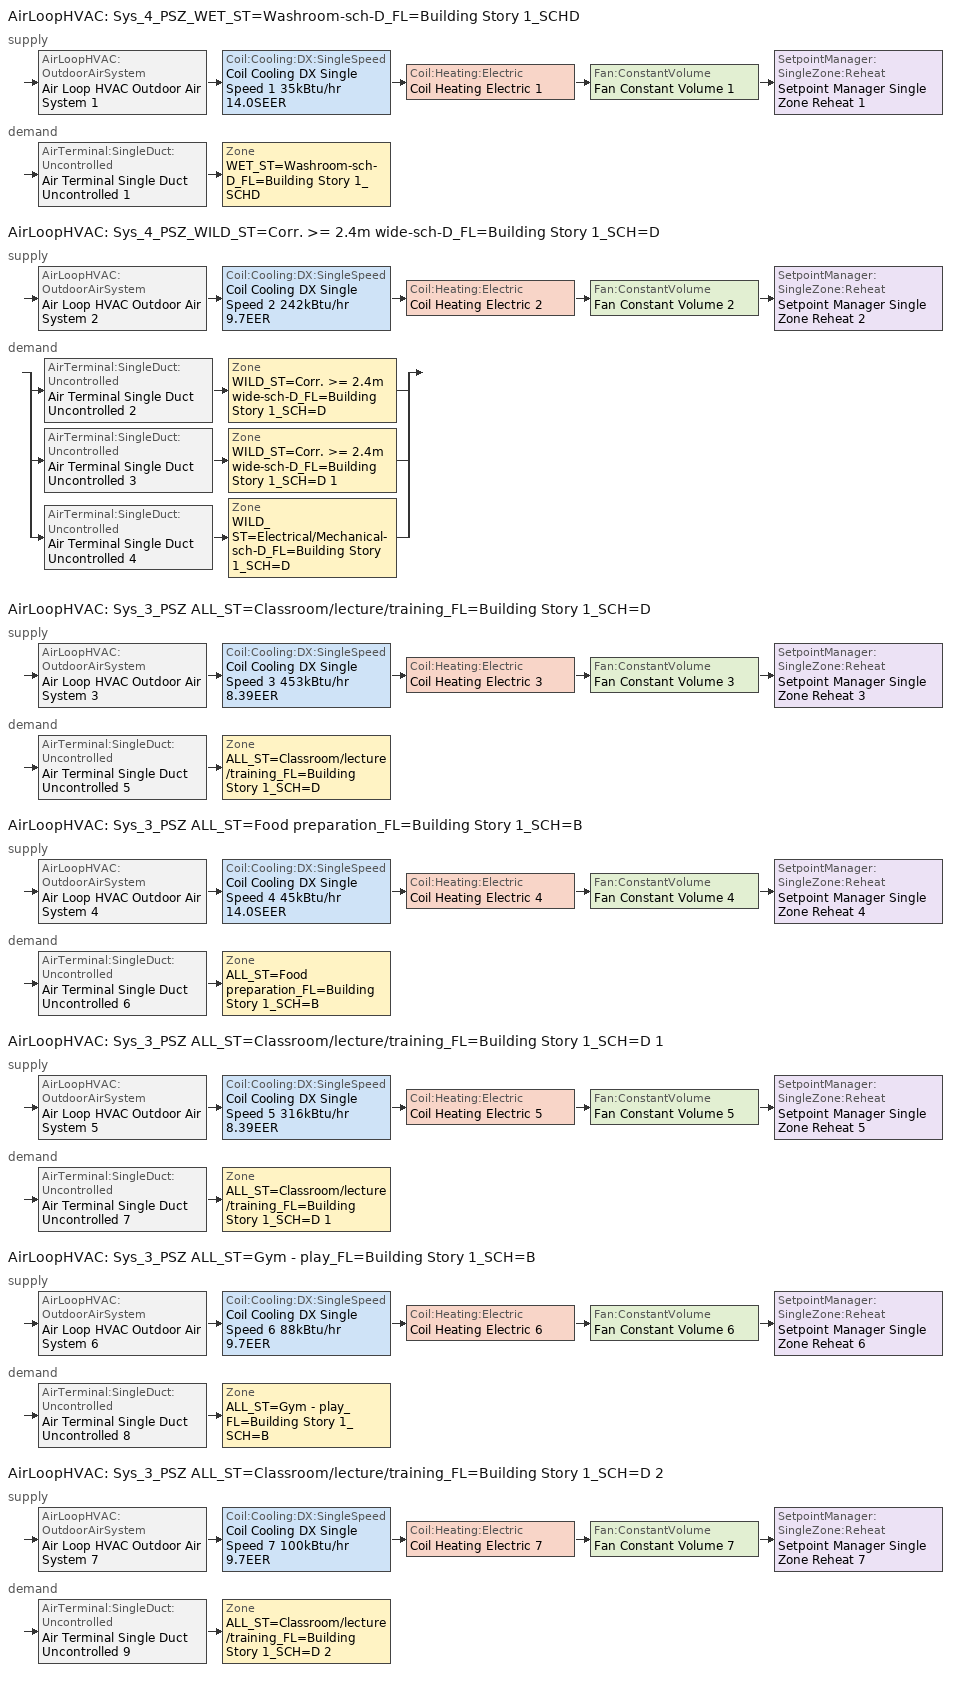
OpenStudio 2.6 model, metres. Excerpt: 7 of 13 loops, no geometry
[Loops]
AirLoopHVAC 'Sys_4_PSZ_WET_ST=Washroom-sch-D_FL=Building Story 1_SCHD'
 supply: AirLoopHVAC:OutdoorAirSystem 'Air Loop HVAC Outdoor Air System 1' > Coil:Cooling:DX:SingleSpeed 'Coil Cooling DX Single Speed 1 35kBtu/hr 14.0SEER' > Coil:Heating:Electric 'Coil Heating Electric 1' > Fan:ConstantVolume 'Fan Constant Volume 1' > SetpointManager:SingleZone:Reheat 'Setpoint Manager Single Zone Reheat 1'
 demand: AirTerminal:SingleDuct:Uncontrolled 'Air Terminal Single Duct Uncontrolled 1' > Zone 'WET_ST=Washroom-sch-D_FL=Building Story 1_SCHD'
AirLoopHVAC 'Sys_4_PSZ_WILD_ST=Corr. >= 2.4m wide-sch-D_FL=Building Story 1_SCH=D'
 supply: AirLoopHVAC:OutdoorAirSystem 'Air Loop HVAC Outdoor Air System 2' > Coil:Cooling:DX:SingleSpeed 'Coil Cooling DX Single Speed 2 242kBtu/hr 9.7EER' > Coil:Heating:Electric 'Coil Heating Electric 2' > Fan:ConstantVolume 'Fan Constant Volume 2' > SetpointManager:SingleZone:Reheat 'Setpoint Manager Single Zone Reheat 2'
 demand: split
  | AirTerminal:SingleDuct:Uncontrolled 'Air Terminal Single Duct Uncontrolled 2' > Zone 'WILD_ST=Corr. >= 2.4m wide-sch-D_FL=Building Story 1_SCH=D'
  | AirTerminal:SingleDuct:Uncontrolled 'Air Terminal Single Duct Uncontrolled 3' > Zone 'WILD_ST=Corr. >= 2.4m wide-sch-D_FL=Building Story 1_SCH=D 1'
  | AirTerminal:SingleDuct:Uncontrolled 'Air Terminal Single Duct Uncontrolled 4' > Zone 'WILD_ST=Electrical/Mechanical-sch-D_FL=Building Story 1_SCH=D'
AirLoopHVAC 'Sys_3_PSZ ALL_ST=Classroom/lecture/training_FL=Building Story 1_SCH=D'
 supply: AirLoopHVAC:OutdoorAirSystem 'Air Loop HVAC Outdoor Air System 3' > Coil:Cooling:DX:SingleSpeed 'Coil Cooling DX Single Speed 3 453kBtu/hr 8.39EER' > Coil:Heating:Electric 'Coil Heating Electric 3' > Fan:ConstantVolume 'Fan Constant Volume 3' > SetpointManager:SingleZone:Reheat 'Setpoint Manager Single Zone Reheat 3'
 demand: AirTerminal:SingleDuct:Uncontrolled 'Air Terminal Single Duct Uncontrolled 5' > Zone 'ALL_ST=Classroom/lecture/training_FL=Building Story 1_SCH=D'
AirLoopHVAC 'Sys_3_PSZ ALL_ST=Food preparation_FL=Building Story 1_SCH=B'
 supply: AirLoopHVAC:OutdoorAirSystem 'Air Loop HVAC Outdoor Air System 4' > Coil:Cooling:DX:SingleSpeed 'Coil Cooling DX Single Speed 4 45kBtu/hr 14.0SEER' > Coil:Heating:Electric 'Coil Heating Electric 4' > Fan:ConstantVolume 'Fan Constant Volume 4' > SetpointManager:SingleZone:Reheat 'Setpoint Manager Single Zone Reheat 4'
 demand: AirTerminal:SingleDuct:Uncontrolled 'Air Terminal Single Duct Uncontrolled 6' > Zone 'ALL_ST=Food preparation_FL=Building Story 1_SCH=B'
AirLoopHVAC 'Sys_3_PSZ ALL_ST=Classroom/lecture/training_FL=Building Story 1_SCH=D 1'
 supply: AirLoopHVAC:OutdoorAirSystem 'Air Loop HVAC Outdoor Air System 5' > Coil:Cooling:DX:SingleSpeed 'Coil Cooling DX Single Speed 5 316kBtu/hr 8.39EER' > Coil:Heating:Electric 'Coil Heating Electric 5' > Fan:ConstantVolume 'Fan Constant Volume 5' > SetpointManager:SingleZone:Reheat 'Setpoint Manager Single Zone Reheat 5'
 demand: AirTerminal:SingleDuct:Uncontrolled 'Air Terminal Single Duct Uncontrolled 7' > Zone 'ALL_ST=Classroom/lecture/training_FL=Building Story 1_SCH=D 1'
AirLoopHVAC 'Sys_3_PSZ ALL_ST=Gym - play_FL=Building Story 1_SCH=B'
 supply: AirLoopHVAC:OutdoorAirSystem 'Air Loop HVAC Outdoor Air System 6' > Coil:Cooling:DX:SingleSpeed 'Coil Cooling DX Single Speed 6 88kBtu/hr 9.7EER' > Coil:Heating:Electric 'Coil Heating Electric 6' > Fan:ConstantVolume 'Fan Constant Volume 6' > SetpointManager:SingleZone:Reheat 'Setpoint Manager Single Zone Reheat 6'
 demand: AirTerminal:SingleDuct:Uncontrolled 'Air Terminal Single Duct Uncontrolled 8' > Zone 'ALL_ST=Gym - play_FL=Building Story 1_SCH=B'
AirLoopHVAC 'Sys_3_PSZ ALL_ST=Classroom/lecture/training_FL=Building Story 1_SCH=D 2'
 supply: AirLoopHVAC:OutdoorAirSystem 'Air Loop HVAC Outdoor Air System 7' > Coil:Cooling:DX:SingleSpeed 'Coil Cooling DX Single Speed 7 100kBtu/hr 9.7EER' > Coil:Heating:Electric 'Coil Heating Electric 7' > Fan:ConstantVolume 'Fan Constant Volume 7' > SetpointManager:SingleZone:Reheat 'Setpoint Manager Single Zone Reheat 7'
 demand: AirTerminal:SingleDuct:Uncontrolled 'Air Terminal Single Duct Uncontrolled 9' > Zone 'ALL_ST=Classroom/lecture/training_FL=Building Story 1_SCH=D 2'
[Sizing:Zone] Zone Cooling Design Supply Air Temperature Input Method=SupplyAirTemperature; Zone Cooling Design Supply Air Temperature {C}=13; Zone Cooling Design Supply Air Temperature Difference {deltaC}=11.11; Zone Heating Design Supply Air Temperature Input Method=SupplyAirTemperature; Zone Heating Design Supply Air Temperature {C}=43; Zone Heating Design Supply Air Temperature Difference {deltaC}=11.11; Zone Cooling Design Supply Air Humidity Ratio {kg-H2O/kg-air}=0.0085; Zone Heating Design Supply Air Humidity Ratio {kg-H2O/kg-air}=0.008; Zone Heating Sizing Factor=1.3; Zone Cooling Sizing Factor=1.1; Cooling Design Air Flow Method=DesignDay; Heating Design Air Flow Method=DesignDay; Account for Dedicated Outdoor Air System=No; Dedicated Outdoor Air System Control Strategy=NeutralSupplyAir; Dedicated Outdoor Air Low Setpoint Temperature for Design {C}=autosize; Dedicated Outdoor Air High Setpoint Temperature for Design {C}=autosize
WET_ST=Washroom-sch-D_FL=Building Story 1_SCHD; ALL_ST=Classroom/lecture/training_FL=Building Story 1_SCH=D; ALL_ST=Food preparation_FL=Building Story 1_SCH=B; ALL_ST=Classroom/lecture/training_FL=Building Story 1_SCH=D 1; ALL_ST=Gym - play_FL=Building Story 1_SCH=B; ALL_ST=Classroom/lecture/training_FL=Building Story 1_SCH=D 2; WILD_ST=Corr. >= 2.4m wide-sch-D_FL=Building Story 1_SCH=D; WILD_ST=Corr. >= 2.4m wide-sch-D_FL=Building Story 1_SCH=D 1; WILD_ST=Electrical/Mechanical-sch-D_FL=Building Story 1_SCH=D
[Zone equipment]
WET_ST=Washroom-sch-D_FL=Building Story 1_SCHD: Air Terminal Single Duct Uncontrolled 1, Zone HVAC Baseboard Convective Electric 1
ALL_ST=Classroom/lecture/training_FL=Building Story 1_SCH=D: Air Terminal Single Duct Uncontrolled 5, Zone HVAC Baseboard Convective Electric 5
ALL_ST=Food preparation_FL=Building Story 1_SCH=B: Air Terminal Single Duct Uncontrolled 6, Zone HVAC Baseboard Convective Electric 6
ALL_ST=Classroom/lecture/training_FL=Building Story 1_SCH=D 1: Air Terminal Single Duct Uncontrolled 7, Zone HVAC Baseboard Convective Electric 7
ALL_ST=Gym - play_FL=Building Story 1_SCH=B: Air Terminal Single Duct Uncontrolled 8, Zone HVAC Baseboard Convective Electric 8
ALL_ST=Classroom/lecture/training_FL=Building Story 1_SCH=D 2: Air Terminal Single Duct Uncontrolled 9, Zone HVAC Baseboard Convective Electric 9
WILD_ST=Corr. >= 2.4m wide-sch-D_FL=Building Story 1_SCH=D: Air Terminal Single Duct Uncontrolled 2, Zone HVAC Baseboard Convective Electric 2
WILD_ST=Corr. >= 2.4m wide-sch-D_FL=Building Story 1_SCH=D 1: Air Terminal Single Duct Uncontrolled 3, Zone HVAC Baseboard Convective Electric 3
WILD_ST=Electrical/Mechanical-sch-D_FL=Building Story 1_SCH=D: Air Terminal Single Duct Uncontrolled 4, Zone HVAC Baseboard Convective Electric 4
[AirLoopHVAC] Design Supply Air Flow Rate {m3/s}=AutoSize
Name | Availability Schedule
Sys_4_PSZ_WET_ST=Washroom-sch-D_FL=Building Story 1_SCHD | Sys_4_PSZ_WET_ST=Washroom-sch-D_FL=Building Story 1_SCHD Occ Sch
Sys_4_PSZ_WILD_ST=Corr. >= 2.4m wide-sch-D_FL=Building Story 1_SCH=D | Sys_4_PSZ_WILD_ST=Corr. >= 2.4m wide-sch-D_FL=Building Story 1_SCH=D Occ Sch
Sys_3_PSZ ALL_ST=Classroom/lecture/training_FL=Building Story 1_SCH=D | Sys_3_PSZ ALL_ST=Classroom/lecture/training_FL=Building Story 1_SCH=D Occ Sch
Sys_3_PSZ ALL_ST=Food preparation_FL=Building Story 1_SCH=B | Sys_3_PSZ ALL_ST=Food preparation_FL=Building Story 1_SCH=B Occ Sch
Sys_3_PSZ ALL_ST=Classroom/lecture/training_FL=Building Story 1_SCH=D 1 | Sys_3_PSZ ALL_ST=Classroom/lecture/training_FL=Building Story 1_SCH=D 1 Occ Sch
Sys_3_PSZ ALL_ST=Gym - play_FL=Building Story 1_SCH=B | Sys_3_PSZ ALL_ST=Gym - play_FL=Building Story 1_SCH=B Occ Sch
Sys_3_PSZ ALL_ST=Classroom/lecture/training_FL=Building Story 1_SCH=D 2 | Sys_3_PSZ ALL_ST=Classroom/lecture/training_FL=Building Story 1_SCH=D 2 Occ Sch
[Sizing:System] Type of Load to Size On=Sensible; Design Outdoor Air Flow Rate {m3/s}=Autosize; Minimum System Air Flow Ratio=1; Preheat Design Temperature {C}=7; Preheat Design Humidity Ratio {kg-H2O/kg-Air}=0.008; Precool Design Temperature {C}=13; Precool Design Humidity Ratio {kg-H2O/kg-Air}=0.008; Central Cooling Design Supply Air Temperature {C}=13; Central Heating Design Supply Air Temperature {C}=43; Sizing Option=NonCoincident; 100% Outdoor Air in Cooling=No; 100% Outdoor Air in Heating=No; Central Cooling Design Supply Air Humidity Ratio {kg-H2O/kg-Air}=0.0085; Central Heating Design Supply Air Humidity Ratio {kg-H2O/kg-Air}=0.008; Cooling Design Air Flow Method=DesignDay; Cooling Design Air Flow Rate {m3/s}=0; Heating Design Air Flow Method=DesignDay; Heating Design Air Flow Rate {m3/s}=0; System Outdoor Air Method=ZoneSum; Zone Maximum Outdoor Air Fraction=1; Cooling Supply Air Flow Rate Per Floor Area {m3/s-m2}=0.00996765; Cooling Fraction of Autosized Cooling Supply Air Flow Rate=1; Cooling Supply Air Flow Rate Per Unit Cooling Capacity {m3/s-W}=3.94755e-05; Heating Supply Air Flow Rate Per Floor Area {m3/s-m2}=0.00996765; Heating Fraction of Autosized Heating Supply Air Flow Rate=1; Heating Fraction of Autosized Cooling Supply Air Flow Rate=1; Heating Supply Air Flow Rate Per Unit Heating Capacity {m3/s-W}=3.15882e-05; Cooling Design Capacity Method=CoolingDesignCapacity; Cooling Design Capacity {W}=autosize; Cooling Design Capacity Per Floor Area {W/m2}=234.7; Fraction of Autosized Cooling Design Capacity=1; Heating Design Capacity Method=HeatingDesignCapacity; Heating Design Capacity {W}=autosize; Heating Design Capacity Per Floor Area {W/m2}=157; Fraction of Autosized Heating Design Capacity=1; Central Cooling Capacity Control Method=OnOff
Sys_4_PSZ_WET_ST=Washroom-sch-D_FL=Building Story 1_SCHD; Sys_4_PSZ_WILD_ST=Corr. >= 2.4m wide-sch-D_FL=Building Story 1_SCH=D; Sys_3_PSZ ALL_ST=Classroom/lecture/training_FL=Building Story 1_SCH=D; Sys_3_PSZ ALL_ST=Food preparation_FL=Building Story 1_SCH=B; Sys_3_PSZ ALL_ST=Classroom/lecture/training_FL=Building Story 1_SCH=D 1; Sys_3_PSZ ALL_ST=Gym - play_FL=Building Story 1_SCH=B; Sys_3_PSZ ALL_ST=Classroom/lecture/training_FL=Building Story 1_SCH=D 2
[Fan:ConstantVolume] Availability Schedule=Always On Discrete; Fan Efficiency=0.39975; Pressure Rise {Pa}=640; Maximum Flow Rate {m3/s}=AutoSize; Motor Efficiency=0.615
Fan Constant Volume 1; Fan Constant Volume 2; Fan Constant Volume 3; Fan Constant Volume 4; Fan Constant Volume 5; Fan Constant Volume 6; Fan Constant Volume 7
[Coil:Heating:Electric] Availability Schedule=Always On Discrete
Coil Heating Electric 1; Coil Heating Electric 2; Coil Heating Electric 3; Coil Heating Electric 4; Coil Heating Electric 5; Coil Heating Electric 6; Coil Heating Electric 7
[Coil:Cooling:DX:SingleSpeed] Availability Schedule=Always On Discrete; Rated Total Cooling Capacity {W}=autosize; Rated Sensible Heat Ratio=autosize; Rated Air Flow Rate {m3/s}=autosize; Rated Evaporator Fan Power Per Volume Flow Rate {W/(m3/s)}=773.3; Total Cooling Capacity Function of Temperature Curve=DXCOOL-NECB2011-REF-CAPFT; Total Cooling Capacity Function of Flow Fraction Curve=DXCOOL-NECB2011-REF-CAPFFLOW; Energy Input Ratio Function of Temperature Curve=DXCOOL-NECB2011-REF-COOLEIRFT; Energy Input Ratio Function of Flow Fraction Curve=DXCOOL-NECB2011-REF-COOLEIRFFLOW; Part Load Fraction Correlation Curve=DXCOOL-NECB2011-REF-COOLPLFFPLR; Condenser Type=AirCooled; Evaporative Condenser Effectiveness=0; Evaporative Condenser Air Flow Rate {m3/s}=Autosize; Evaporative Condenser Pump Rated Power Consumption {W}=Autosize; Crankcase Heater Capacity {W}=0; Maximum Outdoor Dry-Bulb Temperature for Crankcase Heater Operation {C}=0; Basin Heater Capacity {W/K}=0; Basin Heater Setpoint Temperature {C}=10
Name | Rated COP {W/W}
Coil Cooling DX Single Speed 1 35kBtu/hr 14.0SEER; Coil Cooling DX Single Speed 4 45kBtu/hr 14.0SEER | 3.8248
Coil Cooling DX Single Speed 2 242kBtu/hr 9.7EER | 3.46267
Coil Cooling DX Single Speed 3 453kBtu/hr 8.39EER | 3.13409
Coil Cooling DX Single Speed 5 316kBtu/hr 8.39EER | 3.04348
Coil Cooling DX Single Speed 6 88kBtu/hr 9.7EER | 3.34544
Coil Cooling DX Single Speed 7 100kBtu/hr 9.7EER | 3.35499
[Controller:OutdoorAir] Minimum Outdoor Air Flow Rate {m3/s}=autosize; Maximum Outdoor Air Flow Rate {m3/s}=Autosize; Economizer Control Action Type=ModulateFlow; Lockout Type=NoLockout; Minimum Limit Type=FixedMinimum; High Humidity Control=No
Name | Economizer Control Type | Economizer Maximum Limit Dry-Bulb Temperature {C} | Economizer Maximum Limit Enthalpy {J/kg} | Economizer Minimum Limit Dry-Bulb Temperature {C} | Minimum Outdoor Air Schedule | Controller Mechanical Ventilation | Heat Recovery Bypass Control Type
Controller Outdoor Air 1 | NoEconomizer | 28 | 64000 | -100 | Sys_4_PSZ_WET_ST=Washroom-sch-D_FL=Building Story 1_SCHD Occ Sch | Controller Mechanical Ventilation 1 | BypassWhenWithinEconomizerLimits
Controller Outdoor Air 2 | DifferentialEnthalpy |  |  |  | Sys_4_PSZ_WILD_ST=Corr. >= 2.4m wide-sch-D_FL=Building Story 1_SCH=D Occ Sch | Controller Mechanical Ventilation 2 | BypassWhenWithinEconomizerLimits
Controller Outdoor Air 3 | DifferentialEnthalpy |  |  |  | Sys_3_PSZ ALL_ST=Classroom/lecture/training_FL=Building Story 1_SCH=D Occ Sch | Controller Mechanical Ventilation 3 | BypassWhenOAFlowGreaterThanMinimum
Controller Outdoor Air 4 | NoEconomizer | 28 | 64000 | -100 | Sys_3_PSZ ALL_ST=Food preparation_FL=Building Story 1_SCH=B Occ Sch | Controller Mechanical Ventilation 4 | BypassWhenWithinEconomizerLimits
Controller Outdoor Air 5 | DifferentialEnthalpy |  |  |  | Sys_3_PSZ ALL_ST=Classroom/lecture/training_FL=Building Story 1_SCH=D 1 Occ Sch | Controller Mechanical Ventilation 5 | BypassWhenOAFlowGreaterThanMinimum
Controller Outdoor Air 6 | DifferentialEnthalpy |  |  |  | Sys_3_PSZ ALL_ST=Gym - play_FL=Building Story 1_SCH=B Occ Sch | Controller Mechanical Ventilation 6 | BypassWhenWithinEconomizerLimits
Controller Outdoor Air 7 | DifferentialEnthalpy |  |  |  | Sys_3_PSZ ALL_ST=Classroom/lecture/training_FL=Building Story 1_SCH=D 2 Occ Sch | Controller Mechanical Ventilation 7 | BypassWhenWithinEconomizerLimits
[Controller:MechanicalVentilation] Availability Schedule=Always On Discrete; System Outdoor Air Method=ZoneSum
Controller Mechanical Ventilation 1; Controller Mechanical Ventilation 2; Controller Mechanical Ventilation 3; Controller Mechanical Ventilation 4; Controller Mechanical Ventilation 5; Controller Mechanical Ventilation 6; Controller Mechanical Ventilation 7
[AirLoopHVAC:OutdoorAirSystem]
Name | Controller
Air Loop HVAC Outdoor Air System 1 | Controller Outdoor Air 1
Air Loop HVAC Outdoor Air System 2 | Controller Outdoor Air 2
Air Loop HVAC Outdoor Air System 3 | Controller Outdoor Air 3
Air Loop HVAC Outdoor Air System 4 | Controller Outdoor Air 4
Air Loop HVAC Outdoor Air System 5 | Controller Outdoor Air 5
Air Loop HVAC Outdoor Air System 6 | Controller Outdoor Air 6
Air Loop HVAC Outdoor Air System 7 | Controller Outdoor Air 7
[SetpointManager:SingleZone:Reheat] Minimum Supply Air Temperature {C}=13; Maximum Supply Air Temperature {C}=43
Name | Control Zone
Setpoint Manager Single Zone Reheat 1 | WET_ST=Washroom-sch-D_FL=Building Story 1_SCHD
Setpoint Manager Single Zone Reheat 2 | WILD_ST=Corr. >= 2.4m wide-sch-D_FL=Building Story 1_SCH=D
Setpoint Manager Single Zone Reheat 3 | ALL_ST=Classroom/lecture/training_FL=Building Story 1_SCH=D
Setpoint Manager Single Zone Reheat 4 | ALL_ST=Food preparation_FL=Building Story 1_SCH=B
Setpoint Manager Single Zone Reheat 5 | ALL_ST=Classroom/lecture/training_FL=Building Story 1_SCH=D 1
Setpoint Manager Single Zone Reheat 6 | ALL_ST=Gym - play_FL=Building Story 1_SCH=B
Setpoint Manager Single Zone Reheat 7 | ALL_ST=Classroom/lecture/training_FL=Building Story 1_SCH=D 2
[AirTerminal:SingleDuct:Uncontrolled] Availability Schedule=Always On Discrete; Maximum Air Flow Rate {m3/s}=AutoSize
Air Terminal Single Duct Uncontrolled 1; Air Terminal Single Duct Uncontrolled 2; Air Terminal Single Duct Uncontrolled 3; Air Terminal Single Duct Uncontrolled 4; Air Terminal Single Duct Uncontrolled 5; Air Terminal Single Duct Uncontrolled 6; Air Terminal Single Duct Uncontrolled 7; Air Terminal Single Duct Uncontrolled 8; Air Terminal Single Duct Uncontrolled 9
[ZoneHVAC:Baseboard:Convective:Electric] Availability Schedule=Always On Discrete; Nominal Capacity {W}=autosize; Efficiency=1
Zone HVAC Baseboard Convective Electric 1; Zone HVAC Baseboard Convective Electric 2; Zone HVAC Baseboard Convective Electric 3; Zone HVAC Baseboard Convective Electric 4; Zone HVAC Baseboard Convective Electric 5; Zone HVAC Baseboard Convective Electric 6; Zone HVAC Baseboard Convective Electric 7; Zone HVAC Baseboard Convective Electric 8; Zone HVAC Baseboard Convective Electric 9
[AvailabilityManager:NightCycle] Control Type=CycleOnAny; Thermostat Tolerance {deltaC}=1; Cycling Run Time {s}=3600
Availability Manager Night Cycle 1; Availability Manager Night Cycle 2; Availability Manager Night Cycle 3; Availability Manager Night Cycle 4; Availability Manager Night Cycle 5; Availability Manager Night Cycle 6; Availability Manager Night Cycle 7; Availability Manager Night Cycle 8; Availability Manager Night Cycle 9; Availability Manager Night Cycle 10; Availability Manager Night Cycle 11; Availability Manager Night Cycle 12
[Schedule:Ruleset]
Name | Default Day Schedule | Summer Design Day Schedule | Winter Design Day Schedule
Sys_3_PSZ ALL_ST=Classroom/lecture/training_FL=Building Story 1_SCH=D Occ Sch | Sys_3_PSZ ALL_ST=Classroom/lecture/training_FL=Building Story 1_SCH=D Occ Sch Default | Sys_3_PSZ ALL_ST=Classroom/lecture/training_FL=Building Story 1_SCH=D Occ Sch Summer Design Day | Sys_3_PSZ ALL_ST=Classroom/lecture/training_FL=Building Story 1_SCH=D Occ Sch Winter Design Day
Sys_3_PSZ ALL_ST=Classroom/lecture/training_FL=Building Story 1_SCH=D 1 Occ Sch | Sys_3_PSZ ALL_ST=Classroom/lecture/training_FL=Building Story 1_SCH=D 1 Occ Sch Default | Sys_3_PSZ ALL_ST=Classroom/lecture/training_FL=Building Story 1_SCH=D 1 Occ Sch Summer Design Day | Sys_3_PSZ ALL_ST=Classroom/lecture/training_FL=Building Story 1_SCH=D 1 Occ Sch Winter Design Day
Sys_3_PSZ ALL_ST=Classroom/lecture/training_FL=Building Story 1_SCH=D 2 Occ Sch | Sys_3_PSZ ALL_ST=Classroom/lecture/training_FL=Building Story 1_SCH=D 2 Occ Sch Default | Sys_3_PSZ ALL_ST=Classroom/lecture/training_FL=Building Story 1_SCH=D 2 Occ Sch Summer Design Day | Sys_3_PSZ ALL_ST=Classroom/lecture/training_FL=Building Story 1_SCH=D 2 Occ Sch Winter Design Day
Sys_3_PSZ ALL_ST=Food preparation_FL=Building Story 1_SCH=B Occ Sch | Sys_3_PSZ ALL_ST=Food preparation_FL=Building Story 1_SCH=B Occ Sch Default | Sys_3_PSZ ALL_ST=Food preparation_FL=Building Story 1_SCH=B Occ Sch Summer Design Day | Sys_3_PSZ ALL_ST=Food preparation_FL=Building Story 1_SCH=B Occ Sch Winter Design Day
Sys_3_PSZ ALL_ST=Gym - play_FL=Building Story 1_SCH=B Occ Sch | Sys_3_PSZ ALL_ST=Gym - play_FL=Building Story 1_SCH=B Occ Sch Default | Sys_3_PSZ ALL_ST=Gym - play_FL=Building Story 1_SCH=B Occ Sch Summer Design Day | Sys_3_PSZ ALL_ST=Gym - play_FL=Building Story 1_SCH=B Occ Sch Winter Design Day
Sys_4_PSZ_WET_ST=Washroom-sch-D_FL=Building Story 1_SCHD Occ Sch | Sys_4_PSZ_WET_ST=Washroom-sch-D_FL=Building Story 1_SCHD Occ Sch Default | Sys_4_PSZ_WET_ST=Washroom-sch-D_FL=Building Story 1_SCHD Occ Sch Summer Design Day | Sys_4_PSZ_WET_ST=Washroom-sch-D_FL=Building Story 1_SCHD Occ Sch Winter Design Day
Sys_4_PSZ_WILD_ST=Corr. >= 2.4m wide-sch-D_FL=Building Story 1_SCH=D Occ Sch | Sys_4_PSZ_WILD_ST=Corr. >= 2.4m wide-sch-D_FL=Building Story 1_SCH=D Occ Sch Default | Sys_4_PSZ_WILD_ST=Corr. >= 2.4m wide-sch-D_FL=Building Story 1_SCH=D Occ Sch Summer Design Day | Sys_4_PSZ_WILD_ST=Corr. >= 2.4m wide-sch-D_FL=Building Story 1_SCH=D Occ Sch Winter Design Day
[Schedule:Day]
Sys_3_PSZ ALL_ST=Classroom/lecture/training_FL=Building Story 1_SCH=D Occ Sch Default; Sys_3_PSZ ALL_ST=Classroom/lecture/training_FL=Building Story 1_SCH=D Occ Sch Winter Design Day; Sys_3_PSZ ALL_ST=Classroom/lecture/training_FL=Building Story 1_SCH=D Occ Sch Summer Design Day; Sys_3_PSZ ALL_ST=Classroom/lecture/training_FL=Building Story 1_SCH=D 1 Occ Sch Default; Sys_3_PSZ ALL_ST=Classroom/lecture/training_FL=Building Story 1_SCH=D 1 Occ Sch Winter Design Day; Sys_3_PSZ ALL_ST=Classroom/lecture/training_FL=Building Story 1_SCH=D 1 Occ Sch Summer Design Day; Sys_3_PSZ ALL_ST=Classroom/lecture/training_FL=Building Story 1_SCH=D 2 Occ Sch Default; Sys_3_PSZ ALL_ST=Classroom/lecture/training_FL=Building Story 1_SCH=D 2 Occ Sch Winter Design Day; Sys_3_PSZ ALL_ST=Classroom/lecture/training_FL=Building Story 1_SCH=D 2 Occ Sch Summer Design Day; Sys_3_PSZ ALL_ST=Food preparation_FL=Building Story 1_SCH=B Occ Sch Default; Sys_3_PSZ ALL_ST=Food preparation_FL=Building Story 1_SCH=B Occ Sch Winter Design Day; Sys_3_PSZ ALL_ST=Food preparation_FL=Building Story 1_SCH=B Occ Sch Summer Design Day; Sys_3_PSZ ALL_ST=Gym - play_FL=Building Story 1_SCH=B Occ Sch Default; Sys_3_PSZ ALL_ST=Gym - play_FL=Building Story 1_SCH=B Occ Sch Winter Design Day; Sys_3_PSZ ALL_ST=Gym - play_FL=Building Story 1_SCH=B Occ Sch Summer Design Day; Sys_4_PSZ_WET_ST=Washroom-sch-D_FL=Building Story 1_SCHD Occ Sch Default; Sys_4_PSZ_WET_ST=Washroom-sch-D_FL=Building Story 1_SCHD Occ Sch Winter Design Day; Sys_4_PSZ_WET_ST=Washroom-sch-D_FL=Building Story 1_SCHD Occ Sch Summer Design Day; Sys_4_PSZ_WILD_ST=Corr. >= 2.4m wide-sch-D_FL=Building Story 1_SCH=D Occ Sch Default; Sys_4_PSZ_WILD_ST=Corr. >= 2.4m wide-sch-D_FL=Building Story 1_SCH=D Occ Sch Winter Design Day; Sys_4_PSZ_WILD_ST=Corr. >= 2.4m wide-sch-D_FL=Building Story 1_SCH=D Occ Sch Summer Design Day: 24, 0, 1
Sys_3_PSZ ALL_ST=Classroom/lecture/training_FL=Building Story 1_SCH=D Occ Sch Monday; Sys_3_PSZ ALL_ST=Classroom/lecture/training_FL=Building Story 1_SCH=D Occ Sch Tuesday; Sys_3_PSZ ALL_ST=Classroom/lecture/training_FL=Building Story 1_SCH=D Occ Sch Wednesday; Sys_3_PSZ ALL_ST=Classroom/lecture/training_FL=Building Story 1_SCH=D Occ Sch Thursday; Sys_3_PSZ ALL_ST=Classroom/lecture/training_FL=Building Story 1_SCH=D Occ Sch Friday; Sys_3_PSZ ALL_ST=Classroom/lecture/training_FL=Building Story 1_SCH=D 1 Occ Sch Monday; Sys_3_PSZ ALL_ST=Classroom/lecture/training_FL=Building Story 1_SCH=D 1 Occ Sch Tuesday; Sys_3_PSZ ALL_ST=Classroom/lecture/training_FL=Building Story 1_SCH=D 1 Occ Sch Wednesday; Sys_3_PSZ ALL_ST=Classroom/lecture/training_FL=Building Story 1_SCH=D 1 Occ Sch Thursday; Sys_3_PSZ ALL_ST=Classroom/lecture/training_FL=Building Story 1_SCH=D 1 Occ Sch Friday; Sys_3_PSZ ALL_ST=Classroom/lecture/training_FL=Building Story 1_SCH=D 2 Occ Sch Monday; Sys_3_PSZ ALL_ST=Classroom/lecture/training_FL=Building Story 1_SCH=D 2 Occ Sch Tuesday; Sys_3_PSZ ALL_ST=Classroom/lecture/training_FL=Building Story 1_SCH=D 2 Occ Sch Wednesday; Sys_3_PSZ ALL_ST=Classroom/lecture/training_FL=Building Story 1_SCH=D 2 Occ Sch Thursday; Sys_3_PSZ ALL_ST=Classroom/lecture/training_FL=Building Story 1_SCH=D 2 Occ Sch Friday; Sys_4_PSZ_WET_ST=Washroom-sch-D_FL=Building Story 1_SCHD Occ Sch Monday; Sys_4_PSZ_WET_ST=Washroom-sch-D_FL=Building Story 1_SCHD Occ Sch Tuesday; Sys_4_PSZ_WET_ST=Washroom-sch-D_FL=Building Story 1_SCHD Occ Sch Wednesday; Sys_4_PSZ_WET_ST=Washroom-sch-D_FL=Building Story 1_SCHD Occ Sch Thursday; Sys_4_PSZ_WET_ST=Washroom-sch-D_FL=Building Story 1_SCHD Occ Sch Friday; Sys_4_PSZ_WILD_ST=Corr. >= 2.4m wide-sch-D_FL=Building Story 1_SCH=D Occ Sch Monday; Sys_4_PSZ_WILD_ST=Corr. >= 2.4m wide-sch-D_FL=Building Story 1_SCH=D Occ Sch Tuesday; Sys_4_PSZ_WILD_ST=Corr. >= 2.4m wide-sch-D_FL=Building Story 1_SCH=D Occ Sch Wednesday; Sys_4_PSZ_WILD_ST=Corr. >= 2.4m wide-sch-D_FL=Building Story 1_SCH=D Occ Sch Thursday; Sys_4_PSZ_WILD_ST=Corr. >= 2.4m wide-sch-D_FL=Building Story 1_SCH=D Occ Sch Friday: 9, 0, 0, 18, 0, 1, 19, 0, 0, 22, 0, 1, 24, 0, 0
Sys_3_PSZ ALL_ST=Classroom/lecture/training_FL=Building Story 1_SCH=D Occ Sch Saturday; Sys_3_PSZ ALL_ST=Classroom/lecture/training_FL=Building Story 1_SCH=D Occ Sch Sunday; Sys_3_PSZ ALL_ST=Classroom/lecture/training_FL=Building Story 1_SCH=D 1 Occ Sch Saturday; Sys_3_PSZ ALL_ST=Classroom/lecture/training_FL=Building Story 1_SCH=D 1 Occ Sch Sunday; Sys_3_PSZ ALL_ST=Classroom/lecture/training_FL=Building Story 1_SCH=D 2 Occ Sch Saturday; Sys_3_PSZ ALL_ST=Classroom/lecture/training_FL=Building Story 1_SCH=D 2 Occ Sch Sunday; Sys_4_PSZ_WET_ST=Washroom-sch-D_FL=Building Story 1_SCHD Occ Sch Saturday; Sys_4_PSZ_WET_ST=Washroom-sch-D_FL=Building Story 1_SCHD Occ Sch Sunday; Sys_4_PSZ_WILD_ST=Corr. >= 2.4m wide-sch-D_FL=Building Story 1_SCH=D Occ Sch Saturday; Sys_4_PSZ_WILD_ST=Corr. >= 2.4m wide-sch-D_FL=Building Story 1_SCH=D Occ Sch Sunday: 24, 0, 0
Sys_3_PSZ ALL_ST=Food preparation_FL=Building Story 1_SCH=B Occ Sch Monday; Sys_3_PSZ ALL_ST=Food preparation_FL=Building Story 1_SCH=B Occ Sch Tuesday; Sys_3_PSZ ALL_ST=Food preparation_FL=Building Story 1_SCH=B Occ Sch Wednesday; Sys_3_PSZ ALL_ST=Food preparation_FL=Building Story 1_SCH=B Occ Sch Thursday; Sys_3_PSZ ALL_ST=Food preparation_FL=Building Story 1_SCH=B Occ Sch Friday; Sys_3_PSZ ALL_ST=Gym - play_FL=Building Story 1_SCH=B Occ Sch Monday; Sys_3_PSZ ALL_ST=Gym - play_FL=Building Story 1_SCH=B Occ Sch Tuesday; Sys_3_PSZ ALL_ST=Gym - play_FL=Building Story 1_SCH=B Occ Sch Wednesday; Sys_3_PSZ ALL_ST=Gym - play_FL=Building Story 1_SCH=B Occ Sch Thursday; Sys_3_PSZ ALL_ST=Gym - play_FL=Building Story 1_SCH=B Occ Sch Friday: 1, 0, 1, 10, 0, 0, 24, 0, 1
Sys_3_PSZ ALL_ST=Food preparation_FL=Building Story 1_SCH=B Occ Sch Saturday; Sys_3_PSZ ALL_ST=Gym - play_FL=Building Story 1_SCH=B Occ Sch Saturday: 2, 0, 1, 10, 0, 0, 24, 0, 1
Sys_3_PSZ ALL_ST=Food preparation_FL=Building Story 1_SCH=B Occ Sch Sunday; Sys_3_PSZ ALL_ST=Gym - play_FL=Building Story 1_SCH=B Occ Sch Sunday: 1, 0, 0, 2, 0, 1, 11, 0, 0, 23, 0, 1, 24, 0, 0
[Schedule:Rule] Date Specification Type=DateRange; Start Month=1; Start Day=1; End Month=12
Name | Schedule Ruleset | Rule Order | Day Schedule | Apply Monday | End Day | Apply Tuesday | Apply Wednesday | Apply Thursday | Apply Friday | Apply Saturday | Apply Sunday
Sys_3_PSZ ALL_ST=Classroom/lecture/training_FL=Building Story 1_SCH=D Occ Sch Monday Rule | Sys_3_PSZ ALL_ST=Classroom/lecture/training_FL=Building Story 1_SCH=D Occ Sch | 6 | Sys_3_PSZ ALL_ST=Classroom/lecture/training_FL=Building Story 1_SCH=D Occ Sch Monday | Yes | 25
Sys_3_PSZ ALL_ST=Classroom/lecture/training_FL=Building Story 1_SCH=D Occ Sch Tuesday Rule | Sys_3_PSZ ALL_ST=Classroom/lecture/training_FL=Building Story 1_SCH=D Occ Sch | 5 | Sys_3_PSZ ALL_ST=Classroom/lecture/training_FL=Building Story 1_SCH=D Occ Sch Tuesday |  | 26 | Yes
Sys_3_PSZ ALL_ST=Classroom/lecture/training_FL=Building Story 1_SCH=D Occ Sch Wednesday Rule | Sys_3_PSZ ALL_ST=Classroom/lecture/training_FL=Building Story 1_SCH=D Occ Sch | 4 | Sys_3_PSZ ALL_ST=Classroom/lecture/training_FL=Building Story 1_SCH=D Occ Sch Wednesday |  | 27 |  | Yes
Sys_3_PSZ ALL_ST=Classroom/lecture/training_FL=Building Story 1_SCH=D Occ Sch Thursday Rule | Sys_3_PSZ ALL_ST=Classroom/lecture/training_FL=Building Story 1_SCH=D Occ Sch | 3 | Sys_3_PSZ ALL_ST=Classroom/lecture/training_FL=Building Story 1_SCH=D Occ Sch Thursday |  | 28 |  |  | Yes
Sys_3_PSZ ALL_ST=Classroom/lecture/training_FL=Building Story 1_SCH=D Occ Sch Friday Rule | Sys_3_PSZ ALL_ST=Classroom/lecture/training_FL=Building Story 1_SCH=D Occ Sch | 2 | Sys_3_PSZ ALL_ST=Classroom/lecture/training_FL=Building Story 1_SCH=D Occ Sch Friday |  | 29 |  |  |  | Yes
Sys_3_PSZ ALL_ST=Classroom/lecture/training_FL=Building Story 1_SCH=D Occ Sch Saturday Rule | Sys_3_PSZ ALL_ST=Classroom/lecture/training_FL=Building Story 1_SCH=D Occ Sch | 1 | Sys_3_PSZ ALL_ST=Classroom/lecture/training_FL=Building Story 1_SCH=D Occ Sch Saturday |  | 30 |  |  |  |  | Yes
Sys_3_PSZ ALL_ST=Classroom/lecture/training_FL=Building Story 1_SCH=D Occ Sch Sunday Rule | Sys_3_PSZ ALL_ST=Classroom/lecture/training_FL=Building Story 1_SCH=D Occ Sch | 0 | Sys_3_PSZ ALL_ST=Classroom/lecture/training_FL=Building Story 1_SCH=D Occ Sch Sunday |  | 31 |  |  |  |  |  | Yes
Sys_3_PSZ ALL_ST=Classroom/lecture/training_FL=Building Story 1_SCH=D 1 Occ Sch Monday Rule | Sys_3_PSZ ALL_ST=Classroom/lecture/training_FL=Building Story 1_SCH=D 1 Occ Sch | 6 | Sys_3_PSZ ALL_ST=Classroom/lecture/training_FL=Building Story 1_SCH=D 1 Occ Sch Monday | Yes | 25
Sys_3_PSZ ALL_ST=Classroom/lecture/training_FL=Building Story 1_SCH=D 1 Occ Sch Tuesday Rule | Sys_3_PSZ ALL_ST=Classroom/lecture/training_FL=Building Story 1_SCH=D 1 Occ Sch | 5 | Sys_3_PSZ ALL_ST=Classroom/lecture/training_FL=Building Story 1_SCH=D 1 Occ Sch Tuesday |  | 26 | Yes
Sys_3_PSZ ALL_ST=Classroom/lecture/training_FL=Building Story 1_SCH=D 1 Occ Sch Wednesday Rule | Sys_3_PSZ ALL_ST=Classroom/lecture/training_FL=Building Story 1_SCH=D 1 Occ Sch | 4 | Sys_3_PSZ ALL_ST=Classroom/lecture/training_FL=Building Story 1_SCH=D 1 Occ Sch Wednesday |  | 27 |  | Yes
Sys_3_PSZ ALL_ST=Classroom/lecture/training_FL=Building Story 1_SCH=D 1 Occ Sch Thursday Rule | Sys_3_PSZ ALL_ST=Classroom/lecture/training_FL=Building Story 1_SCH=D 1 Occ Sch | 3 | Sys_3_PSZ ALL_ST=Classroom/lecture/training_FL=Building Story 1_SCH=D 1 Occ Sch Thursday |  | 28 |  |  | Yes
Sys_3_PSZ ALL_ST=Classroom/lecture/training_FL=Building Story 1_SCH=D 1 Occ Sch Friday Rule | Sys_3_PSZ ALL_ST=Classroom/lecture/training_FL=Building Story 1_SCH=D 1 Occ Sch | 2 | Sys_3_PSZ ALL_ST=Classroom/lecture/training_FL=Building Story 1_SCH=D 1 Occ Sch Friday |  | 29 |  |  |  | Yes
Sys_3_PSZ ALL_ST=Classroom/lecture/training_FL=Building Story 1_SCH=D 1 Occ Sch Saturday Rule | Sys_3_PSZ ALL_ST=Classroom/lecture/training_FL=Building Story 1_SCH=D 1 Occ Sch | 1 | Sys_3_PSZ ALL_ST=Classroom/lecture/training_FL=Building Story 1_SCH=D 1 Occ Sch Saturday |  | 30 |  |  |  |  | Yes
Sys_3_PSZ ALL_ST=Classroom/lecture/training_FL=Building Story 1_SCH=D 1 Occ Sch Sunday Rule | Sys_3_PSZ ALL_ST=Classroom/lecture/training_FL=Building Story 1_SCH=D 1 Occ Sch | 0 | Sys_3_PSZ ALL_ST=Classroom/lecture/training_FL=Building Story 1_SCH=D 1 Occ Sch Sunday |  | 31 |  |  |  |  |  | Yes
Sys_3_PSZ ALL_ST=Classroom/lecture/training_FL=Building Story 1_SCH=D 2 Occ Sch Monday Rule | Sys_3_PSZ ALL_ST=Classroom/lecture/training_FL=Building Story 1_SCH=D 2 Occ Sch | 6 | Sys_3_PSZ ALL_ST=Classroom/lecture/training_FL=Building Story 1_SCH=D 2 Occ Sch Monday | Yes | 25
Sys_3_PSZ ALL_ST=Classroom/lecture/training_FL=Building Story 1_SCH=D 2 Occ Sch Tuesday Rule | Sys_3_PSZ ALL_ST=Classroom/lecture/training_FL=Building Story 1_SCH=D 2 Occ Sch | 5 | Sys_3_PSZ ALL_ST=Classroom/lecture/training_FL=Building Story 1_SCH=D 2 Occ Sch Tuesday |  | 26 | Yes
Sys_3_PSZ ALL_ST=Classroom/lecture/training_FL=Building Story 1_SCH=D 2 Occ Sch Wednesday Rule | Sys_3_PSZ ALL_ST=Classroom/lecture/training_FL=Building Story 1_SCH=D 2 Occ Sch | 4 | Sys_3_PSZ ALL_ST=Classroom/lecture/training_FL=Building Story 1_SCH=D 2 Occ Sch Wednesday |  | 27 |  | Yes
Sys_3_PSZ ALL_ST=Classroom/lecture/training_FL=Building Story 1_SCH=D 2 Occ Sch Thursday Rule | Sys_3_PSZ ALL_ST=Classroom/lecture/training_FL=Building Story 1_SCH=D 2 Occ Sch | 3 | Sys_3_PSZ ALL_ST=Classroom/lecture/training_FL=Building Story 1_SCH=D 2 Occ Sch Thursday |  | 28 |  |  | Yes
Sys_3_PSZ ALL_ST=Classroom/lecture/training_FL=Building Story 1_SCH=D 2 Occ Sch Friday Rule | Sys_3_PSZ ALL_ST=Classroom/lecture/training_FL=Building Story 1_SCH=D 2 Occ Sch | 2 | Sys_3_PSZ ALL_ST=Classroom/lecture/training_FL=Building Story 1_SCH=D 2 Occ Sch Friday |  | 29 |  |  |  | Yes
Sys_3_PSZ ALL_ST=Classroom/lecture/training_FL=Building Story 1_SCH=D 2 Occ Sch Saturday Rule | Sys_3_PSZ ALL_ST=Classroom/lecture/training_FL=Building Story 1_SCH=D 2 Occ Sch | 1 | Sys_3_PSZ ALL_ST=Classroom/lecture/training_FL=Building Story 1_SCH=D 2 Occ Sch Saturday |  | 30 |  |  |  |  | Yes
Sys_3_PSZ ALL_ST=Classroom/lecture/training_FL=Building Story 1_SCH=D 2 Occ Sch Sunday Rule | Sys_3_PSZ ALL_ST=Classroom/lecture/training_FL=Building Story 1_SCH=D 2 Occ Sch | 0 | Sys_3_PSZ ALL_ST=Classroom/lecture/training_FL=Building Story 1_SCH=D 2 Occ Sch Sunday |  | 31 |  |  |  |  |  | Yes
Sys_3_PSZ ALL_ST=Food preparation_FL=Building Story 1_SCH=B Occ Sch Monday Rule | Sys_3_PSZ ALL_ST=Food preparation_FL=Building Story 1_SCH=B Occ Sch | 6 | Sys_3_PSZ ALL_ST=Food preparation_FL=Building Story 1_SCH=B Occ Sch Monday | Yes | 25
Sys_3_PSZ ALL_ST=Food preparation_FL=Building Story 1_SCH=B Occ Sch Tuesday Rule | Sys_3_PSZ ALL_ST=Food preparation_FL=Building Story 1_SCH=B Occ Sch | 5 | Sys_3_PSZ ALL_ST=Food preparation_FL=Building Story 1_SCH=B Occ Sch Tuesday |  | 26 | Yes
Sys_3_PSZ ALL_ST=Food preparation_FL=Building Story 1_SCH=B Occ Sch Wednesday Rule | Sys_3_PSZ ALL_ST=Food preparation_FL=Building Story 1_SCH=B Occ Sch | 4 | Sys_3_PSZ ALL_ST=Food preparation_FL=Building Story 1_SCH=B Occ Sch Wednesday |  | 27 |  | Yes
Sys_3_PSZ ALL_ST=Food preparation_FL=Building Story 1_SCH=B Occ Sch Thursday Rule | Sys_3_PSZ ALL_ST=Food preparation_FL=Building Story 1_SCH=B Occ Sch | 3 | Sys_3_PSZ ALL_ST=Food preparation_FL=Building Story 1_SCH=B Occ Sch Thursday |  | 28 |  |  | Yes
Sys_3_PSZ ALL_ST=Food preparation_FL=Building Story 1_SCH=B Occ Sch Friday Rule | Sys_3_PSZ ALL_ST=Food preparation_FL=Building Story 1_SCH=B Occ Sch | 2 | Sys_3_PSZ ALL_ST=Food preparation_FL=Building Story 1_SCH=B Occ Sch Friday |  | 29 |  |  |  | Yes
Sys_3_PSZ ALL_ST=Food preparation_FL=Building Story 1_SCH=B Occ Sch Saturday Rule | Sys_3_PSZ ALL_ST=Food preparation_FL=Building Story 1_SCH=B Occ Sch | 1 | Sys_3_PSZ ALL_ST=Food preparation_FL=Building Story 1_SCH=B Occ Sch Saturday |  | 30 |  |  |  |  | Yes
Sys_3_PSZ ALL_ST=Food preparation_FL=Building Story 1_SCH=B Occ Sch Sunday Rule | Sys_3_PSZ ALL_ST=Food preparation_FL=Building Story 1_SCH=B Occ Sch | 0 | Sys_3_PSZ ALL_ST=Food preparation_FL=Building Story 1_SCH=B Occ Sch Sunday |  | 31 |  |  |  |  |  | Yes
Sys_3_PSZ ALL_ST=Gym - play_FL=Building Story 1_SCH=B Occ Sch Monday Rule | Sys_3_PSZ ALL_ST=Gym - play_FL=Building Story 1_SCH=B Occ Sch | 6 | Sys_3_PSZ ALL_ST=Gym - play_FL=Building Story 1_SCH=B Occ Sch Monday | Yes | 25
Sys_3_PSZ ALL_ST=Gym - play_FL=Building Story 1_SCH=B Occ Sch Tuesday Rule | Sys_3_PSZ ALL_ST=Gym - play_FL=Building Story 1_SCH=B Occ Sch | 5 | Sys_3_PSZ ALL_ST=Gym - play_FL=Building Story 1_SCH=B Occ Sch Tuesday |  | 26 | Yes
Sys_3_PSZ ALL_ST=Gym - play_FL=Building Story 1_SCH=B Occ Sch Wednesday Rule | Sys_3_PSZ ALL_ST=Gym - play_FL=Building Story 1_SCH=B Occ Sch | 4 | Sys_3_PSZ ALL_ST=Gym - play_FL=Building Story 1_SCH=B Occ Sch Wednesday |  | 27 |  | Yes
Sys_3_PSZ ALL_ST=Gym - play_FL=Building Story 1_SCH=B Occ Sch Thursday Rule | Sys_3_PSZ ALL_ST=Gym - play_FL=Building Story 1_SCH=B Occ Sch | 3 | Sys_3_PSZ ALL_ST=Gym - play_FL=Building Story 1_SCH=B Occ Sch Thursday |  | 28 |  |  | Yes
Sys_3_PSZ ALL_ST=Gym - play_FL=Building Story 1_SCH=B Occ Sch Friday Rule | Sys_3_PSZ ALL_ST=Gym - play_FL=Building Story 1_SCH=B Occ Sch | 2 | Sys_3_PSZ ALL_ST=Gym - play_FL=Building Story 1_SCH=B Occ Sch Friday |  | 29 |  |  |  | Yes
Sys_3_PSZ ALL_ST=Gym - play_FL=Building Story 1_SCH=B Occ Sch Saturday Rule | Sys_3_PSZ ALL_ST=Gym - play_FL=Building Story 1_SCH=B Occ Sch | 1 | Sys_3_PSZ ALL_ST=Gym - play_FL=Building Story 1_SCH=B Occ Sch Saturday |  | 30 |  |  |  |  | Yes
Sys_3_PSZ ALL_ST=Gym - play_FL=Building Story 1_SCH=B Occ Sch Sunday Rule | Sys_3_PSZ ALL_ST=Gym - play_FL=Building Story 1_SCH=B Occ Sch | 0 | Sys_3_PSZ ALL_ST=Gym - play_FL=Building Story 1_SCH=B Occ Sch Sunday |  | 31 |  |  |  |  |  | Yes
Sys_4_PSZ_WET_ST=Washroom-sch-D_FL=Building Story 1_SCHD Occ Sch Monday Rule | Sys_4_PSZ_WET_ST=Washroom-sch-D_FL=Building Story 1_SCHD Occ Sch | 6 | Sys_4_PSZ_WET_ST=Washroom-sch-D_FL=Building Story 1_SCHD Occ Sch Monday | Yes | 25
Sys_4_PSZ_WET_ST=Washroom-sch-D_FL=Building Story 1_SCHD Occ Sch Tuesday Rule | Sys_4_PSZ_WET_ST=Washroom-sch-D_FL=Building Story 1_SCHD Occ Sch | 5 | Sys_4_PSZ_WET_ST=Washroom-sch-D_FL=Building Story 1_SCHD Occ Sch Tuesday |  | 26 | Yes
Sys_4_PSZ_WET_ST=Washroom-sch-D_FL=Building Story 1_SCHD Occ Sch Wednesday Rule | Sys_4_PSZ_WET_ST=Washroom-sch-D_FL=Building Story 1_SCHD Occ Sch | 4 | Sys_4_PSZ_WET_ST=Washroom-sch-D_FL=Building Story 1_SCHD Occ Sch Wednesday |  | 27 |  | Yes
Sys_4_PSZ_WET_ST=Washroom-sch-D_FL=Building Story 1_SCHD Occ Sch Thursday Rule | Sys_4_PSZ_WET_ST=Washroom-sch-D_FL=Building Story 1_SCHD Occ Sch | 3 | Sys_4_PSZ_WET_ST=Washroom-sch-D_FL=Building Story 1_SCHD Occ Sch Thursday |  | 28 |  |  | Yes
Sys_4_PSZ_WET_ST=Washroom-sch-D_FL=Building Story 1_SCHD Occ Sch Friday Rule | Sys_4_PSZ_WET_ST=Washroom-sch-D_FL=Building Story 1_SCHD Occ Sch | 2 | Sys_4_PSZ_WET_ST=Washroom-sch-D_FL=Building Story 1_SCHD Occ Sch Friday |  | 29 |  |  |  | Yes
Sys_4_PSZ_WET_ST=Washroom-sch-D_FL=Building Story 1_SCHD Occ Sch Saturday Rule | Sys_4_PSZ_WET_ST=Washroom-sch-D_FL=Building Story 1_SCHD Occ Sch | 1 | Sys_4_PSZ_WET_ST=Washroom-sch-D_FL=Building Story 1_SCHD Occ Sch Saturday |  | 30 |  |  |  |  | Yes
Sys_4_PSZ_WET_ST=Washroom-sch-D_FL=Building Story 1_SCHD Occ Sch Sunday Rule | Sys_4_PSZ_WET_ST=Washroom-sch-D_FL=Building Story 1_SCHD Occ Sch | 0 | Sys_4_PSZ_WET_ST=Washroom-sch-D_FL=Building Story 1_SCHD Occ Sch Sunday |  | 31 |  |  |  |  |  | Yes
Sys_4_PSZ_WILD_ST=Corr. >= 2.4m wide-sch-D_FL=Building Story 1_SCH=D Occ Sch Monday Rule | Sys_4_PSZ_WILD_ST=Corr. >= 2.4m wide-sch-D_FL=Building Story 1_SCH=D Occ Sch | 6 | Sys_4_PSZ_WILD_ST=Corr. >= 2.4m wide-sch-D_FL=Building Story 1_SCH=D Occ Sch Monday | Yes | 25
Sys_4_PSZ_WILD_ST=Corr. >= 2.4m wide-sch-D_FL=Building Story 1_SCH=D Occ Sch Tuesday Rule | Sys_4_PSZ_WILD_ST=Corr. >= 2.4m wide-sch-D_FL=Building Story 1_SCH=D Occ Sch | 5 | Sys_4_PSZ_WILD_ST=Corr. >= 2.4m wide-sch-D_FL=Building Story 1_SCH=D Occ Sch Tuesday |  | 26 | Yes
Sys_4_PSZ_WILD_ST=Corr. >= 2.4m wide-sch-D_FL=Building Story 1_SCH=D Occ Sch Wednesday Rule | Sys_4_PSZ_WILD_ST=Corr. >= 2.4m wide-sch-D_FL=Building Story 1_SCH=D Occ Sch | 4 | Sys_4_PSZ_WILD_ST=Corr. >= 2.4m wide-sch-D_FL=Building Story 1_SCH=D Occ Sch Wednesday |  | 27 |  | Yes
Sys_4_PSZ_WILD_ST=Corr. >= 2.4m wide-sch-D_FL=Building Story 1_SCH=D Occ Sch Thursday Rule | Sys_4_PSZ_WILD_ST=Corr. >= 2.4m wide-sch-D_FL=Building Story 1_SCH=D Occ Sch | 3 | Sys_4_PSZ_WILD_ST=Corr. >= 2.4m wide-sch-D_FL=Building Story 1_SCH=D Occ Sch Thursday |  | 28 |  |  | Yes
Sys_4_PSZ_WILD_ST=Corr. >= 2.4m wide-sch-D_FL=Building Story 1_SCH=D Occ Sch Friday Rule | Sys_4_PSZ_WILD_ST=Corr. >= 2.4m wide-sch-D_FL=Building Story 1_SCH=D Occ Sch | 2 | Sys_4_PSZ_WILD_ST=Corr. >= 2.4m wide-sch-D_FL=Building Story 1_SCH=D Occ Sch Friday |  | 29 |  |  |  | Yes
Sys_4_PSZ_WILD_ST=Corr. >= 2.4m wide-sch-D_FL=Building Story 1_SCH=D Occ Sch Saturday Rule | Sys_4_PSZ_WILD_ST=Corr. >= 2.4m wide-sch-D_FL=Building Story 1_SCH=D Occ Sch | 1 | Sys_4_PSZ_WILD_ST=Corr. >= 2.4m wide-sch-D_FL=Building Story 1_SCH=D Occ Sch Saturday |  | 30 |  |  |  |  | Yes
Sys_4_PSZ_WILD_ST=Corr. >= 2.4m wide-sch-D_FL=Building Story 1_SCH=D Occ Sch Sunday Rule | Sys_4_PSZ_WILD_ST=Corr. >= 2.4m wide-sch-D_FL=Building Story 1_SCH=D Occ Sch | 0 | Sys_4_PSZ_WILD_ST=Corr. >= 2.4m wide-sch-D_FL=Building Story 1_SCH=D Occ Sch Sunday |  | 31 |  |  |  |  |  | Yes
[Schedule:Constant]
Always On Discrete: Value=1
[Curve:Biquadratic] Minimum Value of x=13; Maximum Value of x=24; Minimum Value of y=24; Maximum Value of y=46
Name | Coefficient1 Constant | Coefficient2 x | Coefficient3 x**2 | Coefficient4 y | Coefficient5 y**2 | Coefficient6 x*y
DXCOOL-NECB2011-REF-CAPFT | 0.867905 | 0.0142459 | 0.00055436 | -0.0075575 | 3.3e-05 | -0.0001918
DXCOOL-NECB2011-REF-COOLEIRFT | 0.116936 | 0.0284933 | -0.0004112 | 0.0214108 | 0.00016103 | -0.0006791
[Curve:Quadratic] Coefficient1 Constant=1; Coefficient2 x=0; Coefficient3 x**2=0; Minimum Value of x=0; Maximum Value of x=1
DXCOOL-NECB2011-REF-CAPFFLOW; DXCOOL-NECB2011-REF-COOLEIRFFLOW
[Curve:Cubic]
DXCOOL-NECB2011-REF-COOLPLFFPLR: Coefficient1 Constant=0.0277; Coefficient2 x=4.9151; Coefficient3 x**2=-8.184; Coefficient4 x**3=4.2702; Minimum Value of x=0.7; Maximum Value of x=1
